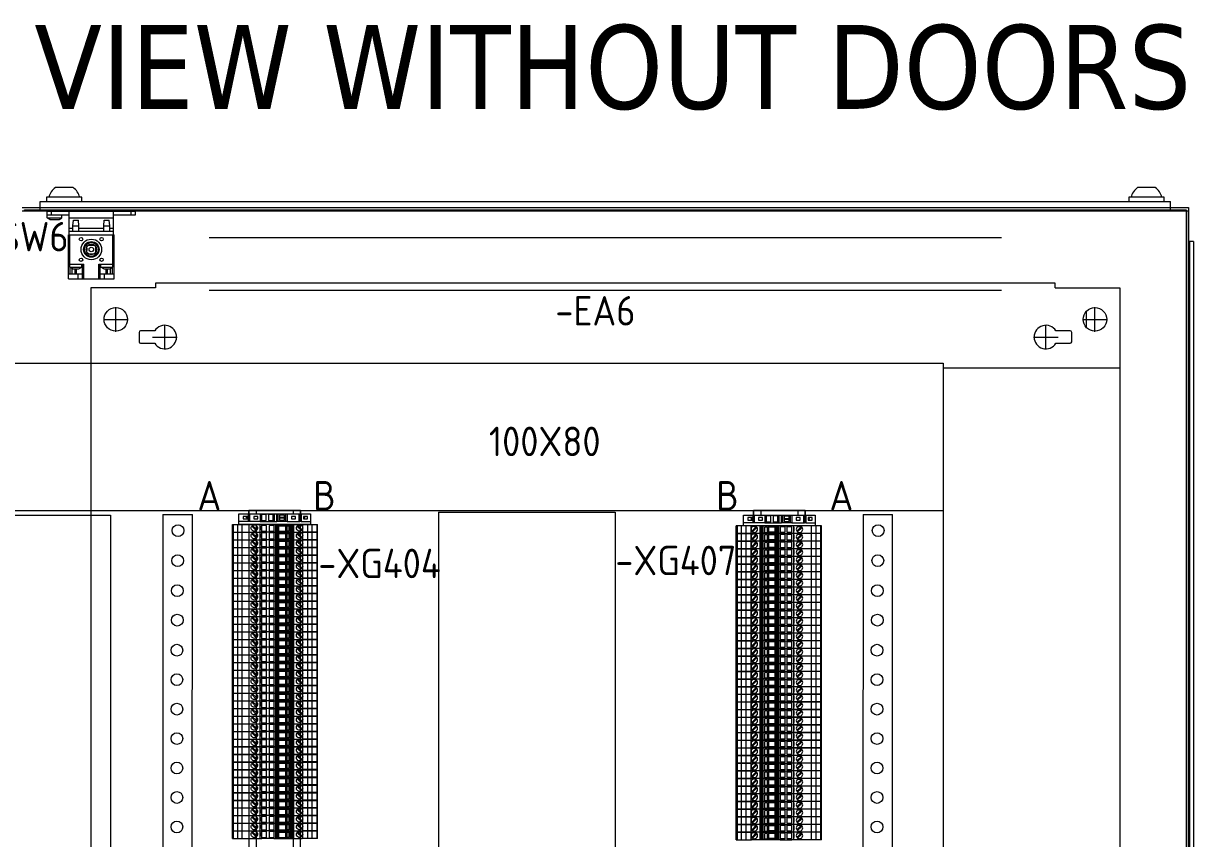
# Model space of a CAD drawing. Header units: millimetres. Extents: x 4959 to 7449, y 754 to 2938.
# Drawn here: x 6655 to 7449, y 2385 to 2938 of the extents above; entities that cross this region are included whole.
import ezdxf
from ezdxf.enums import TextEntityAlignment as Align

# ---------------------------------------------------------------- set-up
doc = ezdxf.new("R2010")
doc.units = ezdxf.units.MM
doc.set_wipeout_variables(frame=1)
doc.layers.add('! NO PLOT !', color=7, linetype='Continuous', true_color=0xff75dd, plot=False)
for name, color, linetype, lineweight in [('000-PI-Oprema', 30, 'Continuous', 5), ('0_1', 7, 'Continuous', 0), ('SI-ORMAR-Oprema', 30, 'Continuous', 5)]:
    doc.layers.add(name, color=color, linetype=linetype, lineweight=lineweight)
for name, color, linetype in [('000-PI-ORMAR', 2, 'Continuous'), ('000-PI_TEXT', 7, 'Continuous'), ('002-PI-Kabelska kanalica', 150, 'Continuous'), ('004-PI-DIN Šina', 3, 'Continuous')]:
    doc.layers.add(name, color=color, linetype=linetype)
doc.styles.add('PI0', font='isocpeur.ttf', dxfattribs={"width": 0.9})
doc.styles.add('Tahoma', font='tahoma.ttf')

# ---------------------------------------------------------------- blocks, each defined once
blk = doc.blocks.new('2000x800_montazna ploca')
at = {"layer": '! NO PLOT !', "color": 18, "linetype": 'ByBlock', "lineweight": 0, "true_color": 0x000000}
for p, q in [((-4316.67, 1616.29), (-4316.67, 1633.09)), ((-3657.67, 1629.98), (-3657.67, 1619.4)), ((-3651.67, 1616.29), (-3651.67, 1633.09)), ((-4325.07, 1624.69), (-4308.27, 1624.69)), ((-3660.07, 1624.69), (-3643.27, 1624.69)), ((-4300.87, 1615.89), (-4300.87, 1609.49)), ((-4290.18, 1616.89), (-4299.87, 1616.89)), ((-4283.37, 1604.29), (-4283.37, 1621.09)), ((-3684.97, 1604.29), (-3684.97, 1621.09)), ((-3668.47, 1616.89), (-3678.16, 1616.89)), ((-3667.47, 1609.49), (-3667.47, 1615.89)), ((-4299.87, 1608.49), (-4290.18, 1608.49)), ((-4291.77, 1612.69), (-4274.97, 1612.69)), ((-3693.37, 1612.69), (-3676.57, 1612.69)), ((-3678.16, 1608.49), (-3668.47, 1608.49))]:
    blk.add_line(p, q, dxfattribs=at)
for centre in [(-4316.67, 1624.69), (-3651.67, 1624.69)]:
    blk.add_circle(centre, 8, dxfattribs=at)
for centre, radius, start, end in [((-4299.87, 1615.89), 1, 90, 180), ((-4283.37, 1612.69), 8, 211.66824, 148.33176), ((-3684.97, 1612.69), 8, 31.66824, 328.33176), ((-3668.47, 1615.89), 1, 0, 90), ((-4299.87, 1609.49), 1, 180, 270), ((-3668.47, 1609.49), 1, 270, 0)]:
    blk.add_arc(centre, radius, start, end, dxfattribs=at)
at = {"layer": '000-PI-ORMAR', "color": 18, "linetype": 'ByBlock', "lineweight": 0, "true_color": 0x000000}
for p, q in [((-4289.67, 1646.19), (-4333.67, 1646.19)), ((-4333.67, 1646.19), (-4333.67, -243.81)), ((-4289.67, 1649.19), (-4289.67, 1646.19)), ((-3678.67, 1649.19), (-4289.67, 1649.19)), ((-3678.67, 1646.19), (-3678.67, 1649.19)), ((-3678.67, 1646.19), (-3634.67, 1646.19)), ((-3634.67, 1646.19), (-3634.67, -243.81))]:
    blk.add_line(p, q, dxfattribs=at)
blk = doc.blocks.new('*U209')
at = {"layer": '002-PI-Kabelska kanalica', "color": 0, "linetype": 'ByBlock', "lineweight": 0}
for p, q in [((-20, -100), (-20, 1428)), ((100, -100), (100, 1428)), ((-20, -100), (100, -100))]:
    blk.add_line(p, q, dxfattribs=at)
blk = doc.blocks.new('sklopka_vrata_8MF1000-2VL')
at = {"layer": '000-PI-Oprema', "color": 0, "linetype": 'ByBlock', "lineweight": 0}
for p, q in [((-30, 0), (30, 0)), ((-30, -4.5), (-30, 0)), ((-27, -2.5), (-27, 0)), ((-15, -16), (-15, 0)), ((15, -16), (15, 0)), ((27, -2.5), (27, 0)), ((30, -2.5), (30, 0)), ((-30, -2.5), (-27, -2.5)), ((-28.1, -5.75), (-30, -4.5)), ((-30, -4.5), (-20, -4.5)), ((-28.1, -5.75), (-21.9, -5.75)), ((-27, -2.5), (-15, -2.5)), ((-21.9, -5.75), (-20, -4.5)), ((-20, -4.5), (-20, -2.5)), ((-15, -4.5), (15, -4.5)), ((-12.5, -10), (-12.2, -6)), ((-12.2, -6), (-8.8, -6)), ((-8.5, -10), (-8.8, -6)), ((8.5, -10), (8.8, -6)), ((8.8, -6), (12.2, -6)), ((12.5, -10), (12.2, -6)), ((15, -2.5), (30, -2.5)), ((-15, -11.5), (-12.499996, -11.5)), ((-15, -13.5), (15, -13.5)), ((-12.5, -10), (-8.5, -10)), ((-12.5, -13.499994), (-12.5, -10)), ((-8.5, -13.499994), (-8.5, -10)), ((-8.499996, -11.5), (8.500004, -11.5)), ((8.5, -10), (12.5, -10)), ((8.5, -13.499994), (8.5, -10)), ((12.5, -13.499994), (12.5, -10)), ((12.500004, -11.5), (15, -11.5)), ((-15.5, -16), (15.5, -16)), ((-15.5, -36), (-15.5, -16)), ((-14.5, -38), (-14.5, -16)), ((-1.802776, -23), (1.802776, -23)), ((14.5, -38), (14.5, -16)), ((15.5, -36), (15.5, -16)), ((-3, -27.802775), (-3, -24.197225)), ((-1.802776, -29), (1.802776, -29)), ((3, -27.802775), (3, -24.197225)), ((-15.5, -36), (-5, -36)), ((-15.400001, -42.49), (-15.400001, -36)), ((-12.6, -39.25), (-14.5, -38)), ((-14.5, -38), (-6.5, -38)), ((-14.400001, -42.49), (-14.400001, -38.065784)), ((-12.936492, -42.49), (-12.936492, -39.02862)), ((-12.6, -39.25), (-8.4, -39.25)), ((-11.000001, -42.49), (-11.000001, -39.249996)), ((-10.000001, -42.49), (-10.000001, -39.249996)), ((-8.4, -39.25), (-6.5, -38)), ((-6.5, -38), (-6.5, -36)), ((-6, -46), (-6, -36)), ((-5, -46), (-5, -36)), ((5, -36), (14.5, -36)), ((5, -46), (5, -36)), ((6, -46), (6, -36)), ((6.5, -38), (6.5, -36)), ((8.4, -39.25), (6.5, -38)), ((6.5, -38), (14.5, -38)), ((8.4, -39.25), (12.6, -39.25)), ((8.85, -36), (13.15, -36)), ((10, -42.49), (10, -39.249996)), ((11, -42.49), (11, -39.249996)), ((12.6, -39.25), (14.5, -38)), ((12.936492, -42.49), (12.936492, -39.028624)), ((14.4, -42.49), (14.4, -38.065788)), ((14.5, -36), (15.5, -36)), ((15.4, -42.49), (15.4, -36)), ((-15.49, -42.49), (-8.99, -42.49)), ((-15.49, -45.99), (-15.49, -42.49)), ((-15.49, -45.99), (-8.99, -45.99)), ((-15.4, -46), (-15.4, -45.99)), ((-15.4, -46), (-5.999961, -46)), ((-8.99, -42.49), (-6.029656, -42.49)), ((-8.99, -45.99), (-8.99, -42.49)), ((-8.99, -45.99), (-6.000001, -45.99)), ((-6.029656, -42.5), (-6.029656, -42.49)), ((-6.029656, -42.5), (-6, -42.5)), ((-6, -46), (-5, -46)), ((-5, -46), (5, -46)), ((5, -46), (6, -46)), ((6, -42.5), (6.029654, -42.5)), ((6, -45.99), (15.49, -45.99)), ((6.00004, -46), (15.4, -46)), ((6.029654, -42.49), (15.49, -42.49)), ((6.029654, -42.5), (6.029654, -42.49)), ((8.99, -45.99), (8.99, -42.49)), ((15.4, -46), (15.4, -45.99)), ((15.49, -45.99), (15.49, -42.49))]:
    blk.add_line(p, q, dxfattribs=at)
for centre, radius in [((-7, -19), 1.15), ((0, -26), 7), ((0, -26), 5.3), ((0, -26), 5.1), ((0, -26), 4.8), ((0, -26), 4.679181), ((0, -26), 3.579607), ((7, -19), 1.15), ((0, -26), 1.499969), ((-7, -33), 1.15), ((7, -33), 1.15)]:
    blk.add_circle(centre, radius, dxfattribs=at)
for radius, start, end in [(3.5, 121.002719, 148.997284), (3.100426, 90, 104.622596), (3.100426, 75.377404, 90), (3.5, 31.002716, 58.997281), (3.100426, 165.377152, 194.622848), (3.5, 211.002716, 238.997281), (3.100426, 255.377156, 284.622844), (3.5, 301.002719, 328.997284), (3.100426, 345.377406, 14.622594)]:
    blk.add_arc((0, -26), radius, start, end, dxfattribs=at)
blk = doc.blocks.new('LL49 W 100-230V')
at = {"layer": '000-PI-Oprema', "color": 0, "linetype": 'ByBlock', "lineweight": 0, "ltscale": 0.25}
for p, q in [((45476.66, 36851.38), (46014.66, 36851.38)), ((46014.66, 36815.38), (45476.66, 36815.38))]:
    blk.add_line(p, q, dxfattribs=at)
blk = doc.blocks.new('*U214')
at = {"layer": '002-PI-Kabelska kanalica', "color": 0, "linetype": 'ByBlock', "lineweight": 0}
for p, q in [((-20, -100), (-20, 1329)), ((100, -100), (100, 1329)), ((-20, -100), (100, -100))]:
    blk.add_line(p, q, dxfattribs=at)
blk = doc.blocks.new('*U215')
at = {"layer": '004-PI-DIN Šina', "color": 0, "linetype": 'ByBlock', "lineweight": 0}
blk.add_lwpolyline([(1430, -17.5), (1430, 17.5), (0, 17.5), (0, -17.5)], close=True, dxfattribs=at)
for points in [[(0, 12.5), (1430, 12.5)], [(0, -12.5), (1430, -12.5)]]:
    blk.add_lwpolyline(points, dxfattribs=at)
blk = doc.blocks.new('*U221')
at = {"color": 7}
blk.add_wipeout([(-24.3, -7.35), (24.3, -7.35), (24.3, 0), (-24.3, 0)], dxfattribs=at).dxf.layer = '000-PI-Oprema'
at = {"layer": '000-PI-Oprema', "color": 7, "ltscale": 0.25}
blk.add_line((-24.3, 0), (24.3, 0), dxfattribs=at)
at = {"layer": '000-PI-Oprema', "color": 7}
for p, q in [((-18.03, 0), (-18.03, -5.15)), ((-17.1, 0), (-17.1, -5.15)), ((-17, -5.15), (-17, 0)), ((-16.74, -5.15), (-16.74, 0)), ((-9.72, 0), (-9.72, -5.15)), ((-9, 0), (-9, -0.57)), ((-1, -0.57), (-1, 0)), ((-0.28, 0), (-0.28, -5.15)), ((1.39, -5.15), (1.39, 0)), ((2.32, -5.15), (2.32, 0)), ((7.69, -5.15), (7.69, 0)), ((8.51, 0), (8.51, -5.15)), ((16.74, -5.15), (16.74, 0)), ((17, 0), (17, -5.15)), ((17.1, 0), (17.1, -5.15)), ((18.03, 0), (18.03, -5.15)), ((24.3, 0), (24.3, -7.35)), ((-24.3, -7.35), (-24.3, 0)), ((-18.03, -5.15), (-24.3, -5.15)), ((24.3, -7.35), (-24.3, -7.35)), ((-21.4, -1.72), (-21.4, -3.42)), ((-18.5, -1.72), (-21.4, -1.72)), ((-21.4, -3.42), (-18.5, -3.42)), ((-19.01, -2.37), (-19.15, -2.37)), ((-19.15, -2.37), (-19.15, -2.77)), ((-19.01, -2.77), (-19.15, -2.77)), ((-19.01, -2.37), (-18.5, -2.37)), ((-19.01, -2.77), (-19.01, -2.37)), ((-19.01, -2.77), (-18.5, -2.77)), ((-18.5, -2.37), (-18.5, -1.72)), ((-18.5, -2.77), (-18.5, -2.37)), ((-18.5, -3.42), (-18.5, -2.77)), ((-17.1, -5.15), (-18.03, -5.15)), ((-17, -5.15), (-17.1, -5.15)), ((-16.74, -5.15), (-17, -5.15)), ((-9.72, -5.15), (-16.74, -5.15)), ((-14.15, -1.72), (-14.15, -3.42)), ((-11.45, -1.72), (-14.15, -1.72)), ((-14.15, -3.42), (-11.45, -3.42)), ((-11.45, -3.42), (-11.45, -1.72)), ((-9.72, -5.15), (-9, -5.15)), ((-9, -0.57), (-9, -4.57)), ((-5.85, -0.57), (-9, -0.57)), ((-9, -4.57), (-9, -5.15)), ((-9, -4.57), (-5.85, -4.57)), ((-9, -5.15), (-1, -5.15)), ((-5.85, -4.57), (-5.85, -0.57)), ((-4.15, -0.57), (-4.15, -4.57)), ((-1, -0.57), (-4.15, -0.57)), ((-4.15, -4.57), (-1, -4.57)), ((-1, -4.57), (-1, -0.57)), ((-1, -5.15), (-1, -4.57)), ((-1, -5.15), (-0.28, -5.15)), ((-0.28, -5.15), (1.39, -5.15)), ((2.32, -5.15), (1.39, -5.15)), ((7.69, -5.15), (2.32, -5.15)), ((6.67, -0.82), (3.22, -0.82)), ((3.22, -0.82), (3.22, -2.37)), ((3.22, -2.37), (6.67, -2.37)), ((3.22, -2.37), (3.22, -2.77)), ((3.22, -2.77), (6.67, -2.77)), ((3.22, -2.77), (3.22, -4.32)), ((3.22, -4.32), (6.67, -4.32)), ((6.67, -2.37), (6.67, -0.82)), ((6.67, -2.77), (6.67, -2.37)), ((6.67, -4.32), (6.67, -2.77)), ((8.51, -5.15), (7.69, -5.15)), ((8.51, -5.15), (16.74, -5.15)), ((11.45, -1.72), (11.45, -3.42)), ((14.15, -1.72), (11.45, -1.72)), ((11.45, -3.42), (14.15, -3.42)), ((14.15, -3.42), (14.15, -1.72)), ((16.74, -5.15), (17, -5.15)), ((17, -5.15), (17.1, -5.15)), ((18.03, -5.15), (17.1, -5.15)), ((18.03, -5.15), (24.3, -5.15)), ((22.25, -1.72), (19.55, -1.72)), ((19.55, -1.72), (19.55, -2.37)), ((19.55, -2.37), (19.89, -2.37)), ((19.55, -2.37), (19.55, -2.77)), ((19.55, -2.77), (19.55, -3.42)), ((19.55, -2.77), (19.89, -2.77)), ((19.55, -3.42), (22.25, -3.42)), ((20.59, -2.37), (19.89, -2.37)), ((19.89, -2.77), (19.89, -2.37)), ((20.59, -2.77), (19.89, -2.77)), ((20.59, -2.77), (20.59, -2.37)), ((22.25, -3.42), (22.25, -1.72))]:
    blk.add_line(p, q, dxfattribs=at)
blk = doc.blocks.new('*U220')
at = {"layer": '002-PI-Kabelska kanalica', "color": 0, "linetype": 'ByBlock', "lineweight": 0}
for p, q in [((100, -100), (100, 1327)), ((-20, -100), (100, -100))]:
    blk.add_line(p, q, dxfattribs=at)
blk = doc.blocks.new('*U219')
at = {"layer": '002-PI-Kabelska kanalica', "color": 0, "linetype": 'ByBlock', "lineweight": 0}
for p, q in [((-20, 1943), (80, 1943)), ((-20, -100), (-20, 1943)), ((80, -100), (80, 1943))]:
    blk.add_line(p, q, dxfattribs=at)
blk = doc.blocks.new('UT 2.5 MT - 3046362')
at = {"layer": '000-PI-Oprema', "color": 0, "linetype": 'ByBlock', "lineweight": 0}
for p, q in [((53709.96, 41740.09), (53709.96, 41729.69)), ((53709.96, 41740.09), (53715.11, 41740.09)), ((53715.11, 41717.71), (53715.11, 41740.09)), ((53715.11, 41739.54), (53709.96, 41739.54)), ((53709.96, 41736.46), (53715.11, 41736.46)), ((53709.96, 41733.46), (53715.11, 41733.46)), ((53709.96, 41729.96), (53715.11, 41729.96)), ((53709.96, 41711.49), (53709.96, 41729.69)), ((53711.1, 41729.08), (53711.1, 41729.08)), ((53711.1, 41729.08), (53714.13, 41726.05)), ((53711.59, 41729.58), (53711.59, 41729.58)), ((53714.63, 41726.54), (53711.59, 41729.58)), ((53714.13, 41726.05), (53714.13, 41726.05)), ((53714.63, 41726.54), (53714.63, 41726.54)), ((53714.76, 41728.87), (53714.76, 41728.87)), ((53714.76, 41726.75), (53714.76, 41728.87)), ((53714.76, 41726.75), (53714.76, 41726.75)), ((53709.96, 41723.89), (53715.11, 41723.89)), ((53709.96, 41723.79), (53709.96, 41723.79)), ((53715.11, 41723.79), (53709.96, 41723.79)), ((53715.11, 41723.36), (53709.96, 41723.36)), ((53709.96, 41722.82), (53715.11, 41722.82)), ((53709.96, 41721.14), (53709.96, 41721.14)), ((53710.1, 41718.4), (53710.1, 41721.77)), ((53710.1, 41721.77), (53710.1, 41721.77)), ((53710.1, 41721.77), (53714.97, 41721.77)), ((53714.97, 41718.4), (53710.1, 41718.4)), ((53710.1, 41718.24), (53710.1, 41718.4)), ((53710.1, 41718.24), (53710.79, 41718.24)), ((53710.74, 41720.77), (53710.74, 41719.36)), ((53710.74, 41720.77), (53714.34, 41720.77)), ((53710.74, 41719.36), (53710.74, 41719.2)), ((53710.79, 41719.2), (53710.74, 41719.2)), ((53710.76, 41721.77), (53710.76, 41722.56)), ((53710.76, 41722.56), (53714.31, 41722.56)), ((53710.76, 41722.56), (53710.76, 41722.56)), ((53710.76, 41711.76), (53710.76, 41718.24)), ((53714.31, 41719.2), (53710.79, 41719.2)), ((53714.29, 41718.24), (53710.79, 41718.24)), ((53711.56, 41723.89), (53714.16, 41723.89)), ((53711.56, 41723.89), (53711.56, 41723.89)), ((53714.16, 41723.89), (53714.16, 41723.89)), ((53714.97, 41718.24), (53714.29, 41718.24)), ((53714.31, 41721.77), (53714.31, 41722.56)), ((53714.31, 41722.56), (53714.31, 41722.56)), ((53714.31, 41719.2), (53714.31, 41720.77)), ((53714.31, 41711.76), (53714.34, 41718.24)), ((53715.11, 41716.61), (53714.33, 41716.61)), ((53714.34, 41717.71), (53715.11, 41717.71)), ((53714.97, 41718.4), (53714.97, 41721.77)), ((53714.97, 41721.77), (53714.97, 41721.77)), ((53714.97, 41718.24), (53714.97, 41718.4)), ((53715.11, 41723.79), (53715.11, 41723.79)), ((53715.11, 41721.14), (53715.11, 41721.14)), ((53715.11, 41717.71), (53715.11, 41716.61)), ((53715.11, 41717.71), (53715.11, 41717.71)), ((53715.11, 41717.71), (53715.11, 41717.71)), ((53715.11, 41716.61), (53715.11, 41716.61)), ((53715.11, 41711.49), (53715.11, 41716.61)), ((53709.96, 41716.09), (53709.96, 41716.09)), ((53709.96, 41710.29), (53709.96, 41711.49)), ((53715.11, 41711.49), (53709.96, 41711.49)), ((53709.96, 41710.29), (53709.96, 41702.29)), ((53709.96, 41710.29), (53709.96, 41710.29)), ((53715.11, 41710.29), (53709.96, 41710.29)), ((53710.61, 41710.29), (53710.61, 41710.29)), ((53710.61, 41707.14), (53710.61, 41710.29)), ((53710.79, 41713.81), (53710.76, 41713.81)), ((53710.76, 41712.81), (53714.31, 41712.81)), ((53714.31, 41711.81), (53710.76, 41711.81)), ((53710.76, 41711.76), (53714.31, 41711.76)), ((53710.76, 41711.76), (53710.76, 41711.76)), ((53710.79, 41712.81), (53710.79, 41713.81)), ((53710.79, 41713.75), (53714.29, 41713.75)), ((53710.79, 41712.56), (53710.79, 41712.81)), ((53710.79, 41712.56), (53710.79, 41712.56)), ((53710.79, 41712.56), (53714.29, 41712.56)), ((53714.29, 41712.81), (53714.29, 41713.81)), ((53714.31, 41713.81), (53714.29, 41713.81)), ((53714.29, 41712.56), (53714.29, 41712.81)), ((53714.29, 41712.56), (53714.29, 41712.56)), ((53714.31, 41711.76), (53714.31, 41711.76)), ((53714.64, 41710.29), (53714.64, 41710.29)), ((53714.64, 41710.29), (53714.64, 41707.14)), ((53715.11, 41716.09), (53715.11, 41716.09)), ((53715.11, 41710.29), (53715.11, 41711.49)), ((53715.11, 41710.29), (53715.11, 41710.29)), ((53715.11, 41710.29), (53715.11, 41702.29)), ((53709.96, 41701.09), (53709.96, 41702.29)), ((53709.96, 41702.29), (53709.96, 41702.29)), ((53709.96, 41702.29), (53715.11, 41702.29)), ((53709.96, 41682.29), (53709.96, 41701.09)), ((53709.96, 41701.09), (53715.11, 41701.09)), ((53710.61, 41707.14), (53710.61, 41707.14)), ((53714.64, 41707.14), (53710.61, 41707.14)), ((53710.61, 41702.29), (53710.61, 41705.44)), ((53710.61, 41705.44), (53710.61, 41705.44)), ((53710.61, 41705.44), (53714.64, 41705.44)), ((53710.61, 41702.29), (53710.61, 41702.29)), ((53711.56, 41701.09), (53711.56, 41701.09)), ((53714.16, 41701.09), (53711.56, 41701.09)), ((53714.16, 41701.09), (53714.16, 41701.09)), ((53714.64, 41707.14), (53714.64, 41707.14)), ((53714.64, 41705.44), (53714.64, 41705.44)), ((53714.64, 41705.44), (53714.64, 41702.29)), ((53714.64, 41702.29), (53714.64, 41702.29)), ((53715.11, 41702.29), (53715.11, 41702.29)), ((53715.11, 41701.09), (53715.11, 41702.29)), ((53715.11, 41682.29), (53715.11, 41701.09)), ((53711.1, 41698.43), (53714.13, 41695.4)), ((53714.63, 41695.89), (53711.59, 41698.93)), ((53714.76, 41698.22), (53714.76, 41696.1)), ((53714.76, 41698.22), (53714.76, 41698.22)), ((53714.76, 41696.1), (53714.76, 41696.1)), ((53709.96, 41688.91), (53715.11, 41688.91)), ((53709.96, 41685.91), (53715.11, 41685.91)), ((53709.96, 41682.29), (53709.96, 41682.97)), ((53715.11, 41682.83), (53709.96, 41682.83)), ((53709.96, 41682.29), (53715.11, 41682.29))]:
    blk.add_line(p, q, dxfattribs=at)
for centre, radius, start, end in [((53712.86, 41727.81), 2.17, 120.45028, 270.00002), ((53712.86, 41727.81), 2.17, 270.00002, 330.87541), ((53712.86, 41727.81), 2.17, 29.12459, 59.54968), ((53712.86, 41697.16), 2.18, 89.99998, 270.00002), ((53712.86, 41697.16), 2.18, 29.12459, 89.99998), ((53712.86, 41697.16), 2.18, 270.00002, 330.87541)]:
    blk.add_arc(centre, radius, start, end, dxfattribs=at)
for start_param, end_param in [(-1.570796, -1.039338), (-2.102255, -1.570796)]:
    blk.add_ellipse((53712.86, 41727.81), major_axis=(-2.18, 0), ratio=1, start_param=start_param, end_param=end_param, dxfattribs=at)
blk = doc.blocks.new('*U213')
at = {"color": 7}
blk.add_wipeout([(-24.3, -7.35), (24.3, -7.35), (24.3, 0), (-24.3, 0)], dxfattribs=at).dxf.layer = '000-PI-Oprema'
at = {"layer": '000-PI-Oprema', "color": 7, "ltscale": 0.25}
blk.add_line((-24.3, 0), (24.3, 0), dxfattribs=at)
at = {"layer": '000-PI-Oprema', "color": 7}
for p, q in [((-18.03, 0), (-18.03, -5.15)), ((-17.1, 0), (-17.1, -5.15)), ((-17, -5.15), (-17, 0)), ((-16.74, -5.15), (-16.74, 0)), ((-9.72, 0), (-9.72, -5.15)), ((-9, 0), (-9, -0.57)), ((-1, -0.57), (-1, 0)), ((-0.28, 0), (-0.28, -5.15)), ((1.39, -5.15), (1.39, 0)), ((2.32, -5.15), (2.32, 0)), ((7.69, -5.15), (7.69, 0)), ((8.51, 0), (8.51, -5.15)), ((16.74, -5.15), (16.74, 0)), ((17, 0), (17, -5.15)), ((17.1, 0), (17.1, -5.15)), ((18.03, 0), (18.03, -5.15)), ((24.3, 0), (24.3, -7.35)), ((-24.3, -7.35), (-24.3, 0)), ((-18.03, -5.15), (-24.3, -5.15)), ((24.3, -7.35), (-24.3, -7.35)), ((-21.4, -1.72), (-21.4, -3.42)), ((-18.5, -1.72), (-21.4, -1.72)), ((-21.4, -3.42), (-18.5, -3.42)), ((-19.01, -2.37), (-19.15, -2.37)), ((-19.15, -2.37), (-19.15, -2.77)), ((-19.01, -2.77), (-19.15, -2.77)), ((-19.01, -2.37), (-18.5, -2.37)), ((-19.01, -2.77), (-19.01, -2.37)), ((-19.01, -2.77), (-18.5, -2.77)), ((-18.5, -2.37), (-18.5, -1.72)), ((-18.5, -2.77), (-18.5, -2.37)), ((-18.5, -3.42), (-18.5, -2.77)), ((-17.1, -5.15), (-18.03, -5.15)), ((-17, -5.15), (-17.1, -5.15)), ((-16.74, -5.15), (-17, -5.15)), ((-9.72, -5.15), (-16.74, -5.15)), ((-14.15, -1.72), (-14.15, -3.42)), ((-11.45, -1.72), (-14.15, -1.72)), ((-14.15, -3.42), (-11.45, -3.42)), ((-11.45, -3.42), (-11.45, -1.72)), ((-9.72, -5.15), (-9, -5.15)), ((-9, -0.57), (-9, -4.57)), ((-5.85, -0.57), (-9, -0.57)), ((-9, -4.57), (-9, -5.15)), ((-9, -4.57), (-5.85, -4.57)), ((-9, -5.15), (-1, -5.15)), ((-5.85, -4.57), (-5.85, -0.57)), ((-4.15, -0.57), (-4.15, -4.57)), ((-1, -0.57), (-4.15, -0.57)), ((-4.15, -4.57), (-1, -4.57)), ((-1, -4.57), (-1, -0.57)), ((-1, -5.15), (-1, -4.57)), ((-1, -5.15), (-0.28, -5.15)), ((-0.28, -5.15), (1.39, -5.15)), ((2.32, -5.15), (1.39, -5.15)), ((7.69, -5.15), (2.32, -5.15)), ((6.67, -0.82), (3.22, -0.82)), ((3.22, -0.82), (3.22, -2.37)), ((3.22, -2.37), (6.67, -2.37)), ((3.22, -2.37), (3.22, -2.77)), ((3.22, -2.77), (6.67, -2.77)), ((3.22, -2.77), (3.22, -4.32)), ((3.22, -4.32), (6.67, -4.32)), ((6.67, -2.37), (6.67, -0.82)), ((6.67, -2.77), (6.67, -2.37)), ((6.67, -4.32), (6.67, -2.77)), ((8.51, -5.15), (7.69, -5.15)), ((8.51, -5.15), (16.74, -5.15)), ((11.45, -1.72), (11.45, -3.42)), ((14.15, -1.72), (11.45, -1.72)), ((11.45, -3.42), (14.15, -3.42)), ((14.15, -3.42), (14.15, -1.72)), ((16.74, -5.15), (17, -5.15)), ((17, -5.15), (17.1, -5.15)), ((18.03, -5.15), (17.1, -5.15)), ((18.03, -5.15), (24.3, -5.15)), ((22.25, -1.72), (19.55, -1.72)), ((19.55, -1.72), (19.55, -2.37)), ((19.55, -2.37), (19.89, -2.37)), ((19.55, -2.37), (19.55, -2.77)), ((19.55, -2.77), (19.55, -3.42)), ((19.55, -2.77), (19.89, -2.77)), ((19.55, -3.42), (22.25, -3.42)), ((20.59, -2.37), (19.89, -2.37)), ((19.89, -2.77), (19.89, -2.37)), ((20.59, -2.77), (19.89, -2.77)), ((20.59, -2.77), (20.59, -2.37)), ((22.25, -3.42), (22.25, -1.72))]:
    blk.add_line(p, q, dxfattribs=at)

msp = doc.modelspace()

# ---------------------------------------------------------------- linework, layer by layer
at = {"color": 0, "linetype": 'ByBlock', "lineweight": 0}
for p, q in [((7150.396, 2604.521), (7150.396, 2607.585)), ((7150.396, 2607.585), (7185.396, 2607.585)), ((7155.396, 2607.585), (7155.396, 2604.521)), ((7180.396, 2607.585), (7180.396, 2604.521)), ((7185.396, 2607.585), (7185.396, 2604.521))]:
    msp.add_line(p, q, dxfattribs=at)
at = {"layer": '000-PI-ORMAR', "color": 0, "linetype": 'ByBlock', "lineweight": 0}
for p, q in [((6688.271, 2826.887), (6676.271, 2826.887)), ((7423.271, 2826.887), (7411.271, 2826.887)), ((6666.021, 2810.887), (6666.021, 2817.387)), ((6666.021, 2817.387), (7433.521, 2817.387)), ((6694.271, 2820.287), (6670.271, 2820.287)), ((6670.271, 2820.287), (6670.271, 2817.387)), ((6694.271, 2817.387), (6694.271, 2820.287)), ((7429.271, 2820.287), (7405.271, 2820.287)), ((7405.271, 2820.287), (7405.271, 2817.387)), ((7429.271, 2817.387), (7429.271, 2820.287)), ((7433.521, 2810.887), (7433.521, 2817.387)), ((6653.771, 2813.387), (6666.021, 2813.387)), ((7445.783, 2810.887), (6653.783, 2810.887)), ((6655.271, 2810.887), (6655.271, 2811.887)), ((6655.271, 2811.887), (6666.021, 2811.887)), ((6666.021, 2813.387), (7433.521, 2813.387)), ((6666.021, 2811.887), (7433.521, 2811.887)), ((7433.521, 2813.387), (7445.771, 2813.387)), ((7433.521, 2811.887), (7444.271, 2811.887)), ((7444.271, 2811.887), (7444.271, 2810.887)), ((7444.271, 2810.887), (7444.271, 826.387)), ((7445.771, 2813.387), (7445.771, 2810.887)), ((7445.771, 2810.887), (7445.771, 826.387)), ((7445.783, 826.387), (7445.783, 2810.887)), ((7446.553, 2790.387), (7446.553, 839.387)), ((7449.271, 2790.387), (7449.271, 839.387))]:
    msp.add_line(p, q, dxfattribs=at)
at = {"layer": '000-PI-ORMAR', "color": 0, "linetype": 'ByBlock', "lineweight": 0, "ltscale": 0.25}
msp.add_line((7449.271, 2790.387), (7445.783, 2790.387), dxfattribs=at)
at = {"layer": '000-PI-ORMAR', "color": 0, "linetype": 'ByBlock', "lineweight": 0}
for centre, start, end in [((6682.667, 2817.692), 124.82083, 166.605416), ((6681.876, 2817.692), 13.394584, 55.17917), ((7417.667, 2817.692), 124.82083, 166.605416), ((7416.876, 2817.692), 13.394584, 55.17917)]:
    msp.add_arc(centre, 11.2, start, end, dxfattribs=at)
at = {"layer": '004-PI-DIN Šina', "color": 0, "linetype": 'ByBlock', "lineweight": 0}
for p, q in [((6749.285, 2604.95), (6748.771, 1177.535)), ((6749.285, 2604.95), (6769.285, 2604.95)), ((6768.771, 1177.535), (6769.285, 2604.95)), ((7224.785, 2604.95), (7224.271, 1177.535)), ((7224.785, 2604.95), (7244.785, 2604.95)), ((7244.271, 1177.535), (7244.785, 2604.95))]:
    msp.add_line(p, q, dxfattribs=at)
for points in [[(7185.396, 2604.521), (7185.396, 2607.585), (7150.396, 2607.585), (7150.396, 2604.521)], [(7155.396, 2607.585), (7155.396, 2604.521)], [(7180.396, 2607.585), (7180.396, 2604.521)]]:
    msp.add_lwpolyline(points, dxfattribs=at)
at = {"layer": '004-PI-DIN Šina', "color": 0, "linetype": 'ByBlock', "lineweight": 0, "ltscale": 0.01}
for centre in [(6759.542, 2593.978), (6759.542, 2593.978), (7235.042, 2593.978), (7235.042, 2593.978), (6759.285, 2573.578), (6759.285, 2573.578), (6759.285, 2573.578), (7234.785, 2573.578), (7234.785, 2573.578), (7234.785, 2573.578), (6759.028, 2553.178), (7234.528, 2553.178), (6759.028, 2533.178), (7234.528, 2533.178), (6758.771, 2512.778), (7234.271, 2512.778), (6758.771, 2492.778), (7234.271, 2492.778), (6758.771, 2472.778), (7234.271, 2472.778), (6758.771, 2452.778), (7234.271, 2452.778), (6758.771, 2432.778), (7234.271, 2432.778), (6758.771, 2412.778), (7234.271, 2412.778), (6758.771, 2392.778), (7234.271, 2392.778)]:
    msp.add_circle(centre, 4, dxfattribs=at)

# ---------------------------------------------------------------- block references
at = {"color": 0, "linetype": 'ByBlock', "lineweight": 0, "ltscale": 0.25, "xscale": -1, "rotation": 270}
for p in [(-34885.739, -51122.278), (-34885.739, -51127.478), (-34885.739, -51132.678), (-34885.739, -51137.878), (-34885.739, -51143.078), (-34885.739, -51148.278), (-34885.739, -51153.478), (-34885.739, -51158.678), (-34885.739, -51163.878), (-34885.739, -51169.078), (-34885.739, -51174.278), (-34885.739, -51179.478), (-34885.739, -51184.678), (-34885.739, -51189.878), (-34885.739, -51195.078), (-34885.739, -51200.278), (-34885.739, -51205.478), (-34885.739, -51210.678), (-34885.739, -51215.878), (-34885.739, -51221.078), (-34885.739, -51226.278), (-34885.739, -51231.478), (-34885.739, -51236.678), (-34885.739, -51241.878), (-34885.739, -51247.078), (-34885.739, -51252.278), (-34885.739, -51257.478), (-34885.739, -51262.678), (-34885.739, -51267.878), (-34885.739, -51273.078), (-34885.739, -51278.278), (-34885.739, -51283.478), (-34885.739, -51288.678), (-34885.739, -51293.878), (-34885.739, -51299.078), (-34885.739, -51304.278), (-34885.739, -51309.478), (-34885.739, -51314.678), (-34885.739, -51319.878), (-34885.739, -51325.078)]:
    msp.add_blockref('UT 2.5 MT - 3046362', p, dxfattribs=at)
at = {"color": 0, "linetype": 'ByBlock', "lineweight": 0, "ltscale": 0.25, "rotation": 90}
for p in [(48878.782, -51117.942), (48878.782, -51123.142), (48878.782, -51128.342), (48878.782, -51133.542), (48878.782, -51138.742), (48878.782, -51143.942), (48878.782, -51149.142), (48878.782, -51154.342), (48878.782, -51159.542), (48878.782, -51164.742), (48878.782, -51169.942), (48878.782, -51175.142), (48878.782, -51180.342), (48878.782, -51185.542), (48878.782, -51190.742), (48878.782, -51195.942), (48878.782, -51201.142), (48878.782, -51206.342), (48878.782, -51211.542), (48878.782, -51216.742), (48878.782, -51221.942), (48878.782, -51227.142), (48878.782, -51232.342), (48878.782, -51237.542), (48878.782, -51242.742), (48878.782, -51247.942), (48878.782, -51253.142), (48878.782, -51258.342), (48878.782, -51263.542), (48878.782, -51268.742), (48878.782, -51273.942), (48878.782, -51279.142), (48878.782, -51284.342), (48878.782, -51289.542), (48878.782, -51294.742), (48878.782, -51299.942), (48878.782, -51305.142), (48878.782, -51310.342), (48878.782, -51315.542), (48878.782, -51320.742), (48878.782, -51325.942)]:
    msp.add_blockref('UT 2.5 MT - 3046362', p, dxfattribs=at)
at = {"layer": '000-PI-Oprema', "color": 0, "linetype": 'ByBlock', "lineweight": 0}
for name, p in [('sklopka_vrata_8MF1000-2VL', (6700.658, 2810.887)), ('LL49 W 100-230V', (-38695.876, -34058.445))]:
    msp.add_blockref(name, p, dxfattribs=at)
at = {"layer": '000-PI-ORMAR', "color": 0, "linetype": 'ByBlock', "lineweight": 0}
msp.add_blockref('2000x800_montazna ploca', (11033.941, 1112.699), dxfattribs=at)
at = {"layer": '002-PI-Kabelska kanalica', "color": 0, "linetype": 'ByBlock', "lineweight": 0, "xscale": -1, "rotation": 180}
for name, p in [('*U209', (7299.271, 2604.535)), ('*U220', (6613.771, 2504.535)), ('*U214', (6956.521, 2506.483))]:
    msp.add_blockref(name, p, dxfattribs=at)
at = {"layer": '004-PI-DIN Šina', "color": 0, "linetype": 'ByBlock', "lineweight": 0, "rotation": 270}
msp.add_blockref('*U215', (6825.146, 2607.585), dxfattribs=at)

# ---------------------------------------------------------------- texts
at = {"layer": '000-PI_TEXT', "color": 0, "linetype": 'ByBlock', "lineweight": 0, "style": 'PI0', "width": 0.9}
for s, p in [('-SW6', (6655.388, 2793.584)), ('-EA6', (7043.013, 2743.253))]:
    msp.add_text(s, height=20, dxfattribs=at).set_placement(p, align=Align.MIDDLE)
for s, p in [('A', (6788.892, 2607.699)), ('B', (7140.362, 2607.68)), ('A', (7218.138, 2607.68))]:
    msp.add_text(s, height=20, dxfattribs=at).set_placement(p, align=Align.RIGHT)
for s, p in [('-XG407', (7056.521, 2563.699)), ('-XG404', (6854.809, 2561.685))]:
    msp.add_text(s, height=20, dxfattribs=at).set_placement(p)
at = {"layer": '000-PI_TEXT', "color": 0, "linetype": 'ByBlock', "lineweight": 0, "insert": (7008.585, 2654.535), "char_height": 20, "width": 16.78721, "attachment_point": 5, "style": 'PI0'}
msp.add_mtext('100X{\\fISOCPEUR|b0|i0|c238|p34;8}0', dxfattribs=at)
at = {"layer": '0_1', "color": 0, "linetype": 'ByBlock', "lineweight": 0, "style": 'Tahoma'}
msp.add_text('VISTA POSTERIORE SENZA PORTE /   REAR VIEW WITHOUT DOORS', height=57, dxfattribs=at).set_placement((6329.387, 2908.848), align=Align.MIDDLE_CENTER)

# ---------------------------------------------------------------- next in the draw order: block references
at = {"layer": 'SI-ORMAR-Oprema', "color": 0, "linetype": 'ByBlock', "lineweight": 0}
msp.add_blockref('*U221', (6825.146, 2605.385), dxfattribs=at)

# ---------------------------------------------------------------- next in the draw order: linework, layer by layer
at = {"color": 0, "linetype": 'ByBlock', "lineweight": 0}
for p, q in [((6807.646, 2605.385), (6807.646, 2607.585)), ((6807.646, 2607.585), (6842.646, 2607.585)), ((6812.646, 2607.585), (6812.646, 2605.385)), ((6837.646, 2607.585), (6837.646, 2605.385)), ((6842.646, 2607.585), (6842.646, 2605.385))]:
    msp.add_line(p, q, dxfattribs=at)

# ---------------------------------------------------------------- next in the draw order: block references
at = {"color": 0, "linetype": 'ByBlock', "lineweight": 0, "ltscale": 0.25, "xscale": -1, "rotation": 270}
msp.add_blockref('UT 2.5 MT - 3046362', (-34885.739, -51117.078), dxfattribs=at)
at = {"layer": '002-PI-Kabelska kanalica', "color": 0, "linetype": 'ByBlock', "lineweight": 0, "rotation": 270}
msp.add_blockref('*U219', (5336.271, 2687.585), dxfattribs=at)

# ---------------------------------------------------------------- next in the draw order: texts
at = {"layer": '000-PI_TEXT', "color": 0, "linetype": 'ByBlock', "lineweight": 0, "style": 'PI0', "width": 0.9}
msp.add_text('B', height=20, dxfattribs=at).set_placement((6866.667, 2607.699), align=Align.RIGHT)

# ---------------------------------------------------------------- next in the draw order: block references
at = {"layer": 'SI-ORMAR-Oprema', "color": 0, "linetype": 'ByBlock', "lineweight": 0}
msp.add_blockref('*U213', (7167.896, 2604.521), dxfattribs=at)

doc.saveas('drawing.dxf')
